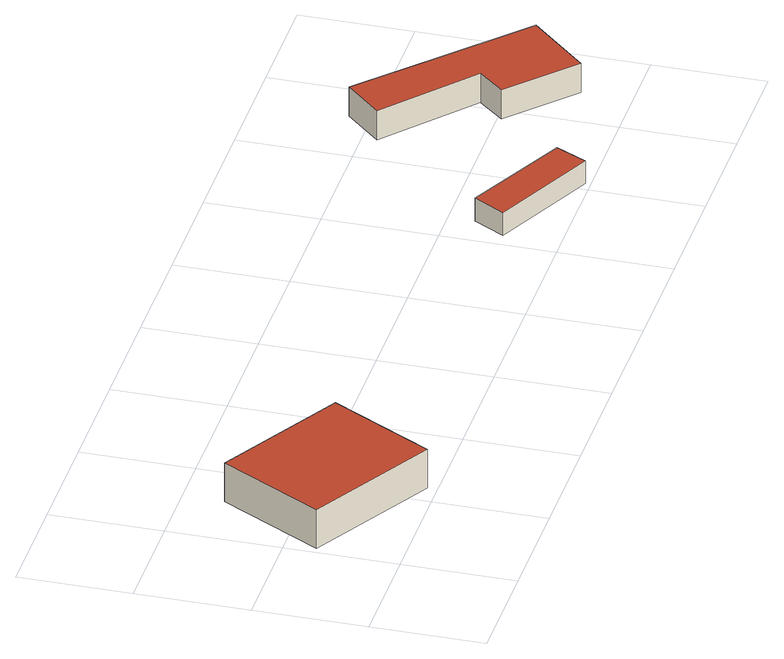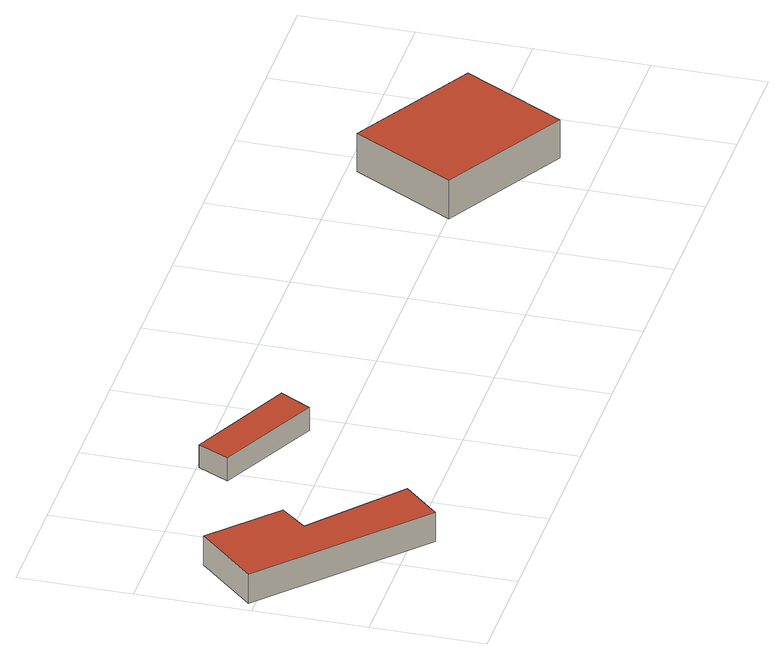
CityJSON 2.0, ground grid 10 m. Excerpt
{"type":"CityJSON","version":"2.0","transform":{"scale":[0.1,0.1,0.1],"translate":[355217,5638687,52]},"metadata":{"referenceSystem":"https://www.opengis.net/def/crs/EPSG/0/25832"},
"CityObjects":{
"building1":{"type":"Building","attributes":{"Geometrietyp2DReferenz":"3000","Gemeindeschluessel":"05315000","function":"31001_3062","roofType":"1000","measuredHeight":3.69,"storeysAboveGround":1},"geometry":[{"type":"Solid","lod":"2","boundaries":[[[[0,1,2,3]],[[4,5,1,0]],[[6,7,5,4]],[[3,2,7,6]],[[4,0,3,6]],[[1,5,7,2]]]],"semantics":{"surfaces":[{"type":"WallSurface"},{"type":"RoofSurface"},{"type":"GroundSurface"}],"values":[[0,0,0,0,1,2]]}}]},
"building2":{"type":"Building","attributes":{"Geometrietyp2DReferenz":"3000","Gemeindeschluessel":"05315000","function":"51009_1610","roofType":"1000","measuredHeight":2.24},"geometry":[{"type":"Solid","lod":"2","boundaries":[[[[8,9,10,11]],[[12,13,9,8]],[[14,15,13,12]],[[11,10,15,14]],[[12,8,11,14]],[[9,13,15,10]]]],"semantics":{"surfaces":[{"type":"WallSurface"},{"type":"RoofSurface"},{"type":"GroundSurface"}],"values":[[0,0,0,0,1,2]]}}]},
"building3":{"type":"Building","attributes":{"Geometrietyp2DReferenz":"3000","Gemeindeschluessel":"05315000","function":"31001_3062","roofType":"1000","measuredHeight":2.87,"storeysAboveGround":1},"geometry":[{"type":"Solid","lod":"2","boundaries":[[[[16,17,18,19]],[[20,21,17,16]],[[22,23,21,20]],[[24,25,23,22]],[[26,27,25,24]],[[19,18,27,26]],[[24,22,20,16,19,26]],[[17,21,23,25,27,18]]]],"semantics":{"surfaces":[{"type":"WallSurface"},{"type":"RoofSurface"},{"type":"GroundSurface"}],"values":[[0,0,0,0,0,0,1,2]]}}]}
},
"vertices":[
[172,101,41],[172,101,4],[58,165,4],[58,165,41],[121,9,41],[121,9,4],[7,73,41],[7,73,4],
[617,31,30],[617,31,8],[524,76,8],[524,76,30],[603,3,30],[603,3,8],[508,48,30],[508,48,8],
[791,95,33],[791,95,5],[659,219,5],[659,219,33],[743,44,33],[743,44,5],[687,97,33],[687,97,5],[707,120,33],[707,120,5],[629,187,33],[629,187,5]
]}
